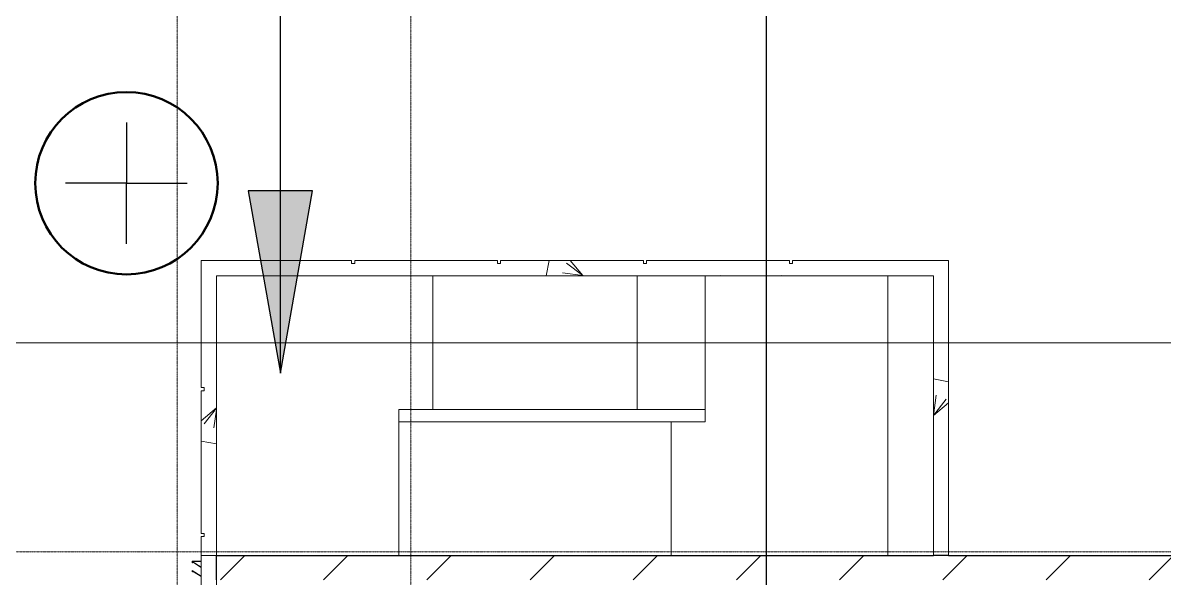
# Model space of a CAD drawing. Header units: millimetres. Extents: x 984 to 425800, y -34355 to 59419.
# Drawn here: x 121025 to 130409, y 16035 to 20603 of the extents above; entities that cross this region are included whole.
import ezdxf

# ---------------------------------------------------------------- set-up
doc = ezdxf.new("R2010")
doc.units = ezdxf.units.MM
doc.linetypes.add('DPA_Grid _ Level 100', pattern=[10, 5.5, -1.6, 1.3, -1.6])
doc.linetypes.add('DPA_Hidden 100', pattern=[7.2, 4.7, -2.5])
for name, color, linetype, lineweight in [('A-ANNO-NOTE', 3, 'Continuous', 25), ('A-DETL', 1, 'Continuous', 70), ('A-GENM', 1, 'Continuous', 9), ('A-GLAZ-CURT', 2, 'Continuous', 9), ('A-ROOM-IDEN', 3, 'Continuous', 25), ('A-WALL', 5, 'Continuous', 9), ('A-WALL-FNSH', 2, 'Continuous', 9), ('A-WALL-PATT', 1, 'Continuous', 9), ('S-GRID', 251, 'Continuous', 9), ('S-STRS-IDEN', 3, 'Continuous', 25), ('S-STRS-MBND', 2, 'Continuous', 9)]:
    doc.layers.add(name, color=color, linetype=linetype, lineweight=lineweight)

# ---------------------------------------------------------------- blocks, each defined once
blk = doc.blocks.new('DPA_CP_Entrance Louver Grill Vertical Z - Louver Grill Vertical Z-V10-4110-01 GROUND LEVEL - REFLECTED CEILING PLAN')
at = {"layer": 'A-GLAZ-CURT'}
for p, q in [((-513.7, 200), (-513.7, 127)), ((-513.7, 127), (-513.7, 200)), ((-513.7, 200), (-511.7, 200)), ((-511.7, 125.4), (-511.7, 200)), ((-511.7, 200), (-511.7, 125.4)), ((511.7, 200), (511.7, 126)), ((511.7, 126), (511.7, 200)), ((511.7, 200), (513.7, 200)), ((513.7, 127), (513.7, 200)), ((513.7, 200), (513.7, 127)), ((-513.7, 127), (-561.7, 127)), ((-561.7, 127), (-513.7, 127)), ((-458.3, 125), (-483.3, 125)), ((-458.3, 125), (-483.3, 125)), ((-458.3, 125), (-483.3, 125)), ((-458.3, 125), (-483.3, 125)), ((561.7, 127), (513.7, 127)), ((513.7, 127), (561.7, 127)), ((561.7, 50), (561.7, 125)), ((561.7, 125), (561.7, 50)), ((561.7, 50), (561.7, 125)), ((561.7, 125), (561.7, 50)), ((561.7, 0), (561.7, 50)), ((561.7, 50), (561.7, 0))]:
    blk.add_line(p, q, dxfattribs=at)
blk = doc.blocks.new('GM_Louver Grill Vertical Z - Z Profile-V43-4110-01 GROUND LEVEL - REFLECTED CEILING PLAN')
at = {"layer": 'A-GENM'}
for p, q in [((46.4, 73), (0.7, 1)), ((0.7, 1), (46.4, 73)), ((3.7, 2), (50, 75)), ((50, 75), (3.7, 2)), ((30, 2), (3.7, 2)), ((3.7, 2), (30, 2)), ((50, 75), (40, 75)), ((40, 75), (40, 73)), ((40, 73), (40, 75)), ((40, 75), (50, 75)), ((40, 73), (46.4, 73)), ((46.4, 73), (40, 73))]:
    blk.add_line(p, q, dxfattribs=at)
blk = doc.blocks.new('DPA_GM_ROW_Node - Small-3986038-4110-01 GROUND LEVEL - REFLECTED CEILING PLAN')
at = {"layer": 'A-ANNO-NOTE'}
for p, q in [((0, 1), (0, 0)), ((0, 0), (-1, 0)), ((0, 0), (1, 0)), ((0, -1), (0, 0))]:
    blk.add_line(p, q, dxfattribs=at)
at = {"layer": 'A-ANNO-NOTE', "lineweight": 50}
blk.add_circle((0, 0), 1.5, dxfattribs=at)

msp = doc.modelspace()

# ---------------------------------------------------------------- hatches: boundary and pattern name
at = {"layer": 'A-WALL-PATT'}
h = msp.add_hatch(dxfattribs=at)
h.set_pattern_fill('FP_11', color=256, angle=-230, style=0, pattern_type=2)
h.set_pattern_definition([(220, (122615.8, 17434.5), (318.8, -3643.7), [381, -4191]), (275, (122615.8, 17434.5), (-3821, 705), [304.8, -3352.8]), (169.55, (122642.4, 17131), (-3502.3, -2939), [323.8, -3561.8]), (223.82, (121600, 17434.5), (841, -5421.6), [571.5, -6286.5]), (173.36, (121670, 16982.7), (-4948.6, -4748), [485.7, -5342.7]), (278.82, (121600, 17434.5), (-4948.5, -4748), [457.2, -5029.2]), (249, (121853.8, 16926.5), (2045.3, -3032.3), [381, -4191]), (304, (121853.8, 16926.5), (-3683.8, -1236), [304.8, -3352.8]), (198.55, (122024.2, 16674), (-1638.4, -4268.3), [323.8, -3561.8]), (232.5, (122615.8, 17434.5), (-1691.1, -61.8), [167.64, -3144.5, 167.64, -6601.46]), (232.5, (122615.8, 17434.5), (-1691.1, -61.8), [-3479.8, -3235.96, 167.64, -3197.86]), (262.5, (122615.8, 17434.5), (-2003.6, -1336.4), [167.64, -1772.9, 167.64, -4351]), (262.5, (122615.8, 17434.5), (-2003.6, -1336.4), [-2108.2, -3068.3, 167.64, -1115.06]), (302.5, (122615.8, 18567.4), (114.6, -2711.8), [167.64, -1102.36, 167.64, -9052.56]), (302.5, (122615.8, 18567.4), (114.6, -2711.8), [-1437.64, -3794.76, 167.64, -5090.16]), (312.5, (122615.8, 19075.4), (-508.5, -2962.6), [167.6, -1483.4, 167.6, -6197.6]), (312.5, (122615.8, 19075.4), (-508.5, -2962.6), [-1818.6, -2463.8, 167.6, -3566.2])])
h.paths.add_polyline_path([(122615.8, 16222), (122615.8, 18647), (122490.8, 18647), (122490.8, 17602), (122515.8, 17602), (122515.8, 17577), (122490.8, 17577), (122490.8, 16402), (122515.8, 16402), (122515.8, 16377), (122490.8, 16377), (122490.8, 16222)])
h = msp.add_hatch(dxfattribs=at)
h.set_pattern_fill('FP_12', color=256, angle=310, style=0, pattern_type=2)
h.set_pattern_definition([(130, (125625.8, 18522), (-3643.7, -318.8), [381, -4191]), (185, (125625.8, 18522), (705, 3821), [304.8, -3352.8]), (79.55, (125322, 18495.5), (-2939, 3502.3), [323.8, -3561.8]), (133.82, (125626, 19538), (-5421.6, -841), [571.5, -6286.5]), (83.36, (125174, 19468), (-4748, 4948.6), [485.7, -5342.7]), (188.82, (125626, 19538), (-4748, 4948.5), [457.2, -5029.2]), (159, (125117.8, 19284), (-3032.3, -2045.3), [381, -4191]), (214, (125117.8, 19284), (-1236, 3683.8), [304.8, -3352.8]), (108.55, (124865, 19113.6), (-4268.3, 1638.4), [323.8, -3561.8]), (142.5, (125625.8, 18522), (-61.8, 1691.1), [167.6, -9913.6]), (142.5, (125625.8, 18522), (-61.8, 1691.1), [-167.64, -3144.5, -6769.1]), (142.5, (125625.8, 18522), (-61.8, 1691.1), [-3312.16, 167.64, -6601.46]), (142.5, (125625.8, 18522), (-61.8, 1691.1), [-3479.8, -3235.96, -3365.5]), (142.5, (125625.8, 18522), (-61.8, 1691.1), [-6715.76, 167.64, -3197.86]), (142.5, (125625.8, 18522), (-61.8, 1691.1), [-6883.4, -3197.9]), (172.5, (125625.8, 18522), (-1336.4, 2003.6), [167.6, -6291.6]), (172.5, (125625.8, 18522), (-1336.4, 2003.6), [-167.6, -1772.9, -4518.7]), (172.5, (125625.8, 18522), (-1336.4, 2003.6), [-1940.6, 167.6, -4351]), (172.5, (125625.8, 18522), (-1336.4, 2003.6), [-2108.2, -3068.3, -1282.7]), (172.5, (125625.8, 18522), (-1336.4, 2003.6), [-5176.5, 167.6, -1115.1]), (172.5, (125625.8, 18522), (-1336.4, 2003.6), [-5344.2, -1115]), (212.5, (126758.6, 18522), (-2711.8, -114.6), [167.64, -1102.36, -9220.2]), (212.5, (126758.6, 18522), (-2711.8, -114.6), [-1270, 167.64, -3794.76, -5257.8]), (212.5, (126758.6, 18522), (-2711.8, -114.6), [-5232.4, 167.64, -5090.16]), (222.5, (127266.6, 18522), (-2962.6, 508.5), [167.6, -1483.4, -6365.2]), (222.5, (127266.6, 18522), (-2962.6, 508.5), [-1651, 167.64, -2463.8, -3733.8]), (222.5, (127266.6, 18522), (-2962.6, 508.5), [-4282.4, 167.6, -3566.2])])
h.paths.add_polyline_path([(128635.8, 18522), (128635.8, 18647), (127353.3, 18647), (127353.3, 18622), (127328.3, 18622), (127328.3, 18647), (126153.3, 18647), (126153.3, 18622), (126128.3, 18622), (126128.3, 18647), (124953.3, 18647), (124953.3, 18622), (124928.3, 18622), (124928.3, 18647), (123753.3, 18647), (123753.3, 18622), (123728.3, 18622), (123728.3, 18647), (122615.8, 18647), (122615.8, 18522), (128510.8, 18522)])
h = msp.add_hatch(dxfattribs=at)
h.set_pattern_fill('FP_13', color=256, angle=130, style=0, pattern_type=2)
h.set_pattern_definition([(40, (128510.8, 17372), (-318.8, 3643.7), [381, -4191]), (95, (128510.8, 17372), (3821, -705), [304.8, -3352.8]), (349.55, (128484.2, 17675.7), (3502.3, 2939), [323.8, -3561.8]), (43.82, (129527, 17372), (-841, 5421.6), [571.5, -6286.5]), (353.36, (129456.7, 17824), (4948.6, 4748), [485.7, -5342.7]), (98.82, (129527, 17372), (4948.5, 4748), [457.2, -5029.2]), (69, (129272.8, 17880), (-2045.3, 3032.3), [381, -4191]), (124, (129272.8, 17880), (3683.8, 1236), [304.8, -3352.8]), (18.55, (129102.4, 18132.7), (1638.4, 4268.3), [323.8, -3561.8]), (52.5, (128510.8, 17372), (1691.1, 61.8), [167.64, -3144.5, 167.64, -6601.46]), (52.5, (128510.8, 17372), (1691.1, 61.8), [-3479.8, -3235.96, 167.64, -3197.86]), (82.5, (128510.8, 17372), (2003.6, 1336.4), [167.64, -1772.9, 167.64, -4351]), (82.5, (128510.8, 17372), (2003.6, 1336.4), [-2108.2, -3068.3, 167.64, -1115.06]), (122.5, (128510.8, 16239.2), (-114.6, 2711.8), [167.64, -1102.36, 167.64, -9052.56]), (122.5, (128510.8, 16239.2), (-114.6, 2711.8), [-1437.64, -3794.76, 167.64, -5090.16]), (132.5, (128510.8, 15731.2), (508.5, 2962.6), [167.6, -1483.4, 167.6, -6197.6]), (132.5, (128510.8, 15731.2), (508.5, 2962.6), [-1818.6, -2463.8, 167.6, -3566.2])])
h.paths.add_polyline_path([(128635.8, 16222), (128635.8, 18522), (128510.8, 18522), (128510.8, 16222)])
h = msp.add_hatch(dxfattribs=at)
h.set_pattern_fill('FP_5', color=256, angle=-230, style=0, pattern_type=2)
h.set_pattern_definition([(220, (122615.8, 14537), (318.8, -3643.7), [381, -4191]), (275, (122615.8, 14537), (-3821, 705), [304.8, -3352.8]), (169.55, (122642.4, 14233.4), (-3502.3, -2939), [323.8, -3561.8]), (223.82, (121600, 14537), (841, -5421.6), [571.5, -6286.5]), (173.36, (121670, 14085), (-4948.6, -4748), [485.7, -5342.7]), (278.82, (121600, 14537), (-4948.5, -4748), [457.2, -5029.2]), (249, (121853.8, 14029), (2045.3, -3032.3), [381, -4191]), (304, (121853.8, 14029), (-3683.8, -1236), [304.8, -3352.8]), (198.55, (122024.2, 13776.3), (-1638.4, -4268.3), [323.8, -3561.8]), (232.5, (122615.8, 14537), (-1691.1, -61.8), [167.64, -3144.5, 167.64, -6601.46]), (232.5, (122615.8, 14537), (-1691.1, -61.8), [-3479.8, -3235.96, 167.64, -3197.86]), (262.5, (122615.8, 14537), (-2003.6, -1336.4), [167.64, -1772.9, 167.64, -4351]), (262.5, (122615.8, 14537), (-2003.6, -1336.4), [-2108.2, -3068.3, 167.64, -1115.06]), (302.5, (122615.8, 15669.9), (114.6, -2711.8), [167.64, -1102.36, 167.64, -9052.56]), (302.5, (122615.8, 15669.9), (114.6, -2711.8), [-1437.64, -3794.76, 167.64, -5090.16]), (312.5, (122615.8, 16177.9), (-508.5, -2962.6), [167.6, -1483.4, 167.6, -6197.6]), (312.5, (122615.8, 16177.9), (-508.5, -2962.6), [-1818.6, -2463.8, 167.6, -3566.2])])
h.paths.add_polyline_path([(122490.8, 12852), (122615.8, 12852), (122615.8, 16222), (122490.8, 16222), (122490.8, 15202), (122515.8, 15202), (122515.8, 15177), (122490.8, 15177), (122490.8, 14002), (122515.8, 14002), (122515.8, 13977), (122490.8, 13977), (122490.8, 13432.7)])
h = msp.add_hatch(dxfattribs=at)
h.set_pattern_fill('FP_2', color=256, style=0, pattern_type=2)
h.set_pattern_definition([(45, (1017098.17, 0), (-424.26407, 424.26407), [])])
h.paths.add_polyline_path([(131615.8, 16022), (131615.8, 16222), (122615.8, 16222), (122615.8, 16022), (128713.1, 16022)])
at = {"layer": 'S-STRS-IDEN'}
msp.add_hatch(color=256, dxfattribs=at).paths.add_polyline_path([(123142.8, 17722), (123407.3, 19222), (122878.3, 19222)])

# ---------------------------------------------------------------- linework, layer by layer
at = {"layer": 'A-DETL', "linetype": 'DPA_Hidden 100', "lineweight": 9}
msp.add_line((169690.8, 17972), (120572.8, 17972), dxfattribs=at)
at = {"layer": 'A-ROOM-IDEN'}
msp.add_line((127137.8, 14426.5), (127137.8, 38818.3), dxfattribs=at)
at = {"layer": 'A-WALL', "color": 7, "lineweight": 25}
for p, q in [((122615.8, 16022), (122615.8, 16222)), ((122615.8, 16222), (128510.8, 16222)), ((128635.8, 16222), (128510.8, 16222)), ((128635.8, 16222), (131330.8, 16222))]:
    msp.add_line(p, q, dxfattribs=at)
at = {"layer": 'A-WALL-FNSH', "color": 250}
for p, q in [((122490.8, 17602), (122490.8, 18647)), ((122490.8, 18647), (122615.8, 18647)), ((122615.8, 18647), (123728.3, 18647)), ((123728.3, 18647), (123728.3, 18622)), ((123728.3, 18622), (123753.3, 18622)), ((123753.3, 18622), (123753.3, 18647)), ((123753.3, 18647), (124928.3, 18647)), ((124928.3, 18647), (124928.3, 18622)), ((124928.3, 18622), (124953.3, 18622)), ((124953.3, 18622), (124953.3, 18647)), ((124953.3, 18647), (126128.3, 18647)), ((126128.3, 18647), (126128.3, 18622)), ((126128.3, 18622), (126153.3, 18622)), ((126153.3, 18622), (126153.3, 18647)), ((126153.3, 18647), (127328.3, 18647)), ((127328.3, 18647), (127328.3, 18622)), ((127328.3, 18622), (127353.3, 18622)), ((127353.3, 18622), (127353.3, 18647)), ((127353.3, 18647), (128635.8, 18647)), ((128635.8, 18647), (128635.8, 18522)), ((122615.8, 18522), (122615.8, 16222)), ((128510.8, 18522), (122615.8, 18522)), ((128510.8, 16222), (128510.8, 18522)), ((128635.8, 18522), (128635.8, 16222)), ((122515.8, 17602), (122490.8, 17602)), ((122490.8, 16402), (122490.8, 17577)), ((122490.8, 17577), (122515.8, 17577)), ((122515.8, 17577), (122515.8, 17602)), ((122515.8, 16402), (122490.8, 16402)), ((122490.8, 16222), (122490.8, 16377)), ((122490.8, 16377), (122515.8, 16377)), ((122515.8, 16377), (122515.8, 16402)), ((122490.8, 15202), (122490.8, 16222)), ((122615.8, 16222), (122615.8, 12852))]:
    msp.add_line(p, q, dxfattribs=at)
at = {"layer": 'S-GRID', "linetype": 'DPA_Grid _ Level 100'}
for p, q in [((124215.8, -30742.3), (124215.8, 54919.2)), ((122292.8, -30742.3), (122292.8, 54038.7)), ((415577.1, 16252), (62413.8, 16252))]:
    msp.add_line(p, q, dxfattribs=at)
at = {"layer": 'S-STRS-IDEN'}
for p, q in [((123142.8, 17722), (123142.8, 41258.3)), ((123407.3, 19222), (122878.3, 19222)), ((122878.3, 19222), (123142.8, 17722)), ((123142.8, 17722), (123407.3, 19222))]:
    msp.add_line(p, q, dxfattribs=at)
at = {"layer": 'S-STRS-MBND'}
for p, q in [((122615.8, 18522), (122615.8, 16222)), ((124395.8, 18522), (122615.8, 18522)), ((122615.8, 18522), (122615.8, 16222)), ((124395.8, 18522), (122615.8, 18522)), ((122615.8, 18522), (122615.8, 16222)), ((124395.8, 18522), (122615.8, 18522)), ((122615.8, 18522), (122615.8, 16222)), ((124395.8, 18522), (122615.8, 18522)), ((124395.8, 18522), (124395.8, 17422)), ((124395.8, 18522), (124395.8, 17422)), ((124395.8, 18522), (124395.8, 17422)), ((124395.8, 18522), (124395.8, 17422)), ((124395.8, 18522), (126075.8, 18522)), ((124395.8, 18522), (126635.8, 18522)), ((124395.8, 18522), (126635.8, 18522)), ((124395.8, 18522), (126635.8, 18522)), ((126075.8, 18522), (126075.8, 17422)), ((128135.8, 18522), (126635.8, 18522)), ((128135.8, 18522), (126635.8, 18522)), ((128135.8, 18522), (126635.8, 18522)), ((126635.8, 18522), (126635.8, 17422)), ((126635.8, 18522), (126635.8, 17422)), ((126635.8, 18522), (126635.8, 17422)), ((128135.8, 16222), (128135.8, 18522)), ((128135.8, 16222), (128135.8, 18522)), ((128135.8, 16222), (128135.8, 18522)), ((124115.8, 17422), (124395.8, 17422)), ((124115.8, 17322), (124115.8, 17422)), ((124115.8, 17422), (124395.8, 17422)), ((124115.8, 17322), (124115.8, 17422)), ((124115.8, 17422), (124395.8, 17422)), ((124115.8, 17322), (124115.8, 17422)), ((124115.8, 17422), (124395.8, 17422)), ((124115.8, 17322), (124115.8, 17422)), ((124395.8, 17422), (126075.8, 17422)), ((124395.8, 17422), (126635.8, 17422)), ((124395.8, 17422), (126635.8, 17422)), ((124395.8, 17422), (126635.8, 17422)), ((126635.8, 17422), (126635.8, 17322)), ((126635.8, 17422), (126635.8, 17322)), ((126635.8, 17422), (126635.8, 17322)), ((124115.8, 16222), (124115.8, 17322)), ((124115.8, 16222), (124115.8, 17322)), ((124115.8, 16222), (124115.8, 17322)), ((124115.8, 16222), (124115.8, 17322)), ((126355.8, 17322), (124115.8, 17322)), ((126355.8, 17322), (124115.8, 17322)), ((126355.8, 17322), (124115.8, 17322)), ((126355.8, 17322), (124115.8, 17322)), ((126635.8, 17322), (126355.8, 17322)), ((126635.8, 17322), (126355.8, 17322)), ((126635.8, 17322), (126355.8, 17322)), ((126355.8, 16222), (126355.8, 17322)), ((126355.8, 16222), (126355.8, 17322)), ((126355.8, 16222), (126355.8, 17322)), ((126355.8, 16222), (126355.8, 17322)), ((122615.8, 16222), (124115.8, 16222)), ((122615.8, 16222), (124115.8, 16222)), ((122615.8, 16222), (124115.8, 16222)), ((122615.8, 16222), (124115.8, 16222)), ((126355.8, 16222), (124115.8, 16222)), ((126355.8, 16222), (124115.8, 16222)), ((126355.8, 16222), (124115.8, 16222)), ((126355.8, 16222), (124115.8, 16222)), ((126355.8, 16222), (128135.8, 16222)), ((126355.8, 16222), (128135.8, 16222)), ((126355.8, 16222), (128135.8, 16222))]:
    msp.add_line(p, q, dxfattribs=at)

# ---------------------------------------------------------------- block references
at = {"layer": 'A-ANNO-NOTE', "xscale": 500, "yscale": 500, "zscale": 500}
msp.add_blockref('DPA_GM_ROW_Node - Small-3986038-4110-01 GROUND LEVEL - REFLECTED CEILING PLAN', (121876.6, 19283.7), dxfattribs=at)
at = {"layer": 'A-GENM', "rotation": 90.00000000000006}
for p in [(122491.8, 16122), (122491.8, 16047.1)]:
    msp.add_blockref('GM_Louver Grill Vertical Z - Z Profile-V43-4110-01 GROUND LEVEL - REFLECTED CEILING PLAN', p, dxfattribs=at)
at = {"layer": 'A-GLAZ-CURT', "rotation": 90.00000000000006}
msp.add_blockref('DPA_CP_Entrance Louver Grill Vertical Z - Louver Grill Vertical Z-V10-4110-01 GROUND LEVEL - REFLECTED CEILING PLAN', (122616.8, 15660.4), dxfattribs=at)

doc.saveas('drawing.dxf')
